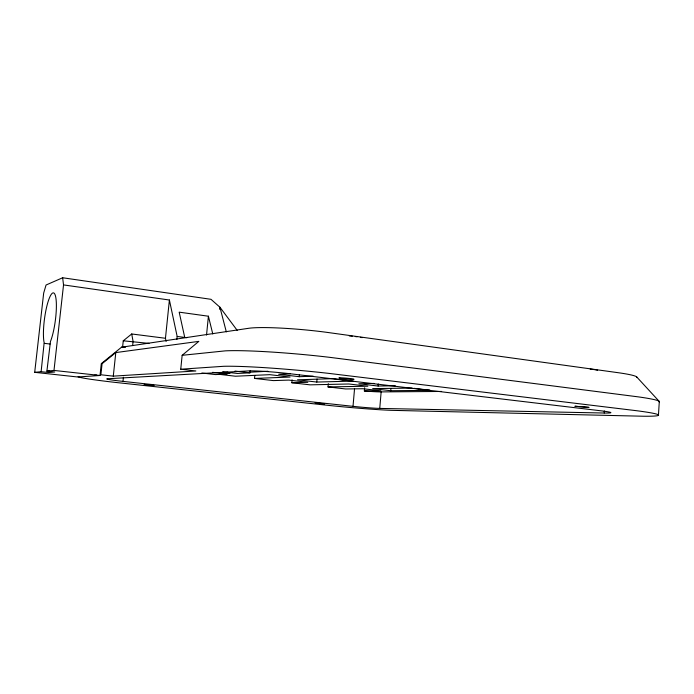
<?xml version="1.0" encoding="UTF-8"?>
<svg xmlns="http://www.w3.org/2000/svg" width="694" height="694" viewBox="0 0 694 694"><rect width="100%" height="100%" fill="white"/><g stroke="black" fill="none" stroke-linecap="round" stroke-linejoin="round"><path stroke-width="1.04" d="M658.459 414.951L659.3 401.496L636.78 377.007M604.188 413.025A28.619 1.397 4.5 0 0 600.579 410.761L290.699 373.814A31.794 1.882 5.3 0 0 248.374 370.926L107.397 378.759A22.329 0.894 5.6 0 0 122.994 381.379L353.012 406.337A20.074 0.746 5.1 0 0 379.748 408.41L604.188 413.025L604.327 410.952M412.062 388.085L372.669 388.605L390.722 390.722L390.887 388.753M441.61 391.451L381.145 391.902A20.048 1.05 5 0 1 364.35 390.965L364.628 387.79M373.936 383.435L358.867 383.765L378.1 386.046L378.273 383.956M379.748 408.41L381.145 391.902M353.012 406.337L354.547 388.735M364.35 390.965L380.824 390.809L362.997 388.735L345.699 388.961L328.01 386.922L328.297 383.704M316.768 382.064L353.289 381.075L333.016 378.655L297.526 379.809L316.768 382.064L317.045 379.011M328.01 386.922L367.846 386.22L348.874 383.99L310.062 384.849L291.836 382.741L292.096 379.835M290.439 373.736L278.658 374.266L299.227 376.703L299.418 374.552M222.791 371.758L237.426 373.467L249.97 372.825L250.17 370.735M291.836 382.741L307.815 382.307L288.843 380.095L273.323 380.598L254.533 378.43L254.811 375.48M201.815 372.999L215.574 374.587L226.964 374.005L227.155 372.019M206.534 335.072L208.408 316.212L179.182 312.161L184.734 337.431M219.72 309.368L219.929 307.225L210.985 299.314L62.642 277.756L46.056 285.017L43.679 293.05L34.7 372.331L77.711 376.989L100.014 375.48L101.298 363.63L121.832 346.957L125.545 347.243M180.744 369.217L182.158 355.311L198.822 341.379L115.803 352.578L102.07 363.717L100.882 374.777L113.287 376.139L195.855 370.969L180.744 369.217L223.702 366.293A84.564 5.066 5.2 0 1 328.566 373.355L637.526 410.831A76.834 3.826 4.5 0 1 643.208 416.227L391.442 410.336A52.614 1.961 5.1 0 1 330.066 405.556L115.751 382.455A58.018 2.299 5.6 0 1 78.153 376.556M166.144 341.422L165.458 338.273L169.397 300.016L63.536 284.913L62.642 277.756M176.849 339.513L177.161 336.451L169.397 300.016M122.595 347.052L123.263 340.806L131.713 333.97L165.458 338.273M122.994 381.379L123.437 377.189M132.641 345.577L133.083 341.405L131.713 333.97M113.287 376.139L115.803 352.578M34.7 372.331L41.12 371.698L44.156 342.81A27.153 5.483 -82.5 0 1 47.704 302.94A27.153 5.483 -82.5 0 1 56.231 301.135A27.153 5.483 -82.5 0 1 50.462 341.474L46.897 371.125L53.985 370.431L63.536 284.913M41.12 371.698L48.814 372.539L49.057 370.44M121.545 347.208L248.747 328.279A58.6 5.639 5.2 0 1 328.505 332.573L617.998 372.678A53.273 4.268 4.1 0 1 636.832 377.441M182.158 355.311L225.212 350.869A84.468 6.194 5.2 0 1 329.988 357.367L638.419 396.89A76.748 4.685 4.3 0 1 659.239 401.965M48.814 372.539L54.757 371.984L46.897 371.125M94.505 375.22L96.631 375.072M219.287 373.814L221.438 373.702M226.825 373.415L230.061 373.242L222.601 372.374M249.693 372.21L267.91 371.255M254.533 378.43L290.057 377.059L269.793 374.665L235.439 376.226L219.287 374.352M299.227 376.703L313.194 376.165M378.1 386.046L395.294 385.743M390.722 390.722L429.942 390.358M123.263 340.806L149.002 343.383M53.985 370.431L100.014 375.48M212.607 372.34L226.964 374.005M234.988 371.064L249.97 372.825M414.171 388.336L429.95 390.219M44.312 343.348L50.072 344.033M177.161 336.451L186.868 337.7M237.192 330.353L219.929 307.225L226.313 331.862M208.408 316.212L212.78 333.961M590.178 369.095A14.123 1.18 4 0 1 597.612 370.284M349.316 335.939A15.233 1.492 5 0 1 352.335 336.217M355.25 336.547A15.233 1.492 5 0 1 357.098 336.781M360.368 337.293A15.233 1.492 5 0 1 362.173 337.648M575.04 406.242L588.85 407.387L575.04 406.242M144.239 384.415L153.903 385.378L144.239 384.415M315.241 402.919C318.893 403.839 334.491 404.533 315.241 402.919M342.09 378.629A7.643 0.468 5.1 0 0 354.035 379.34A7.643 0.468 5.1 0 0 343.226 377.918A7.643 0.468 5.1 0 0 342.09 378.629"/></g></svg>
